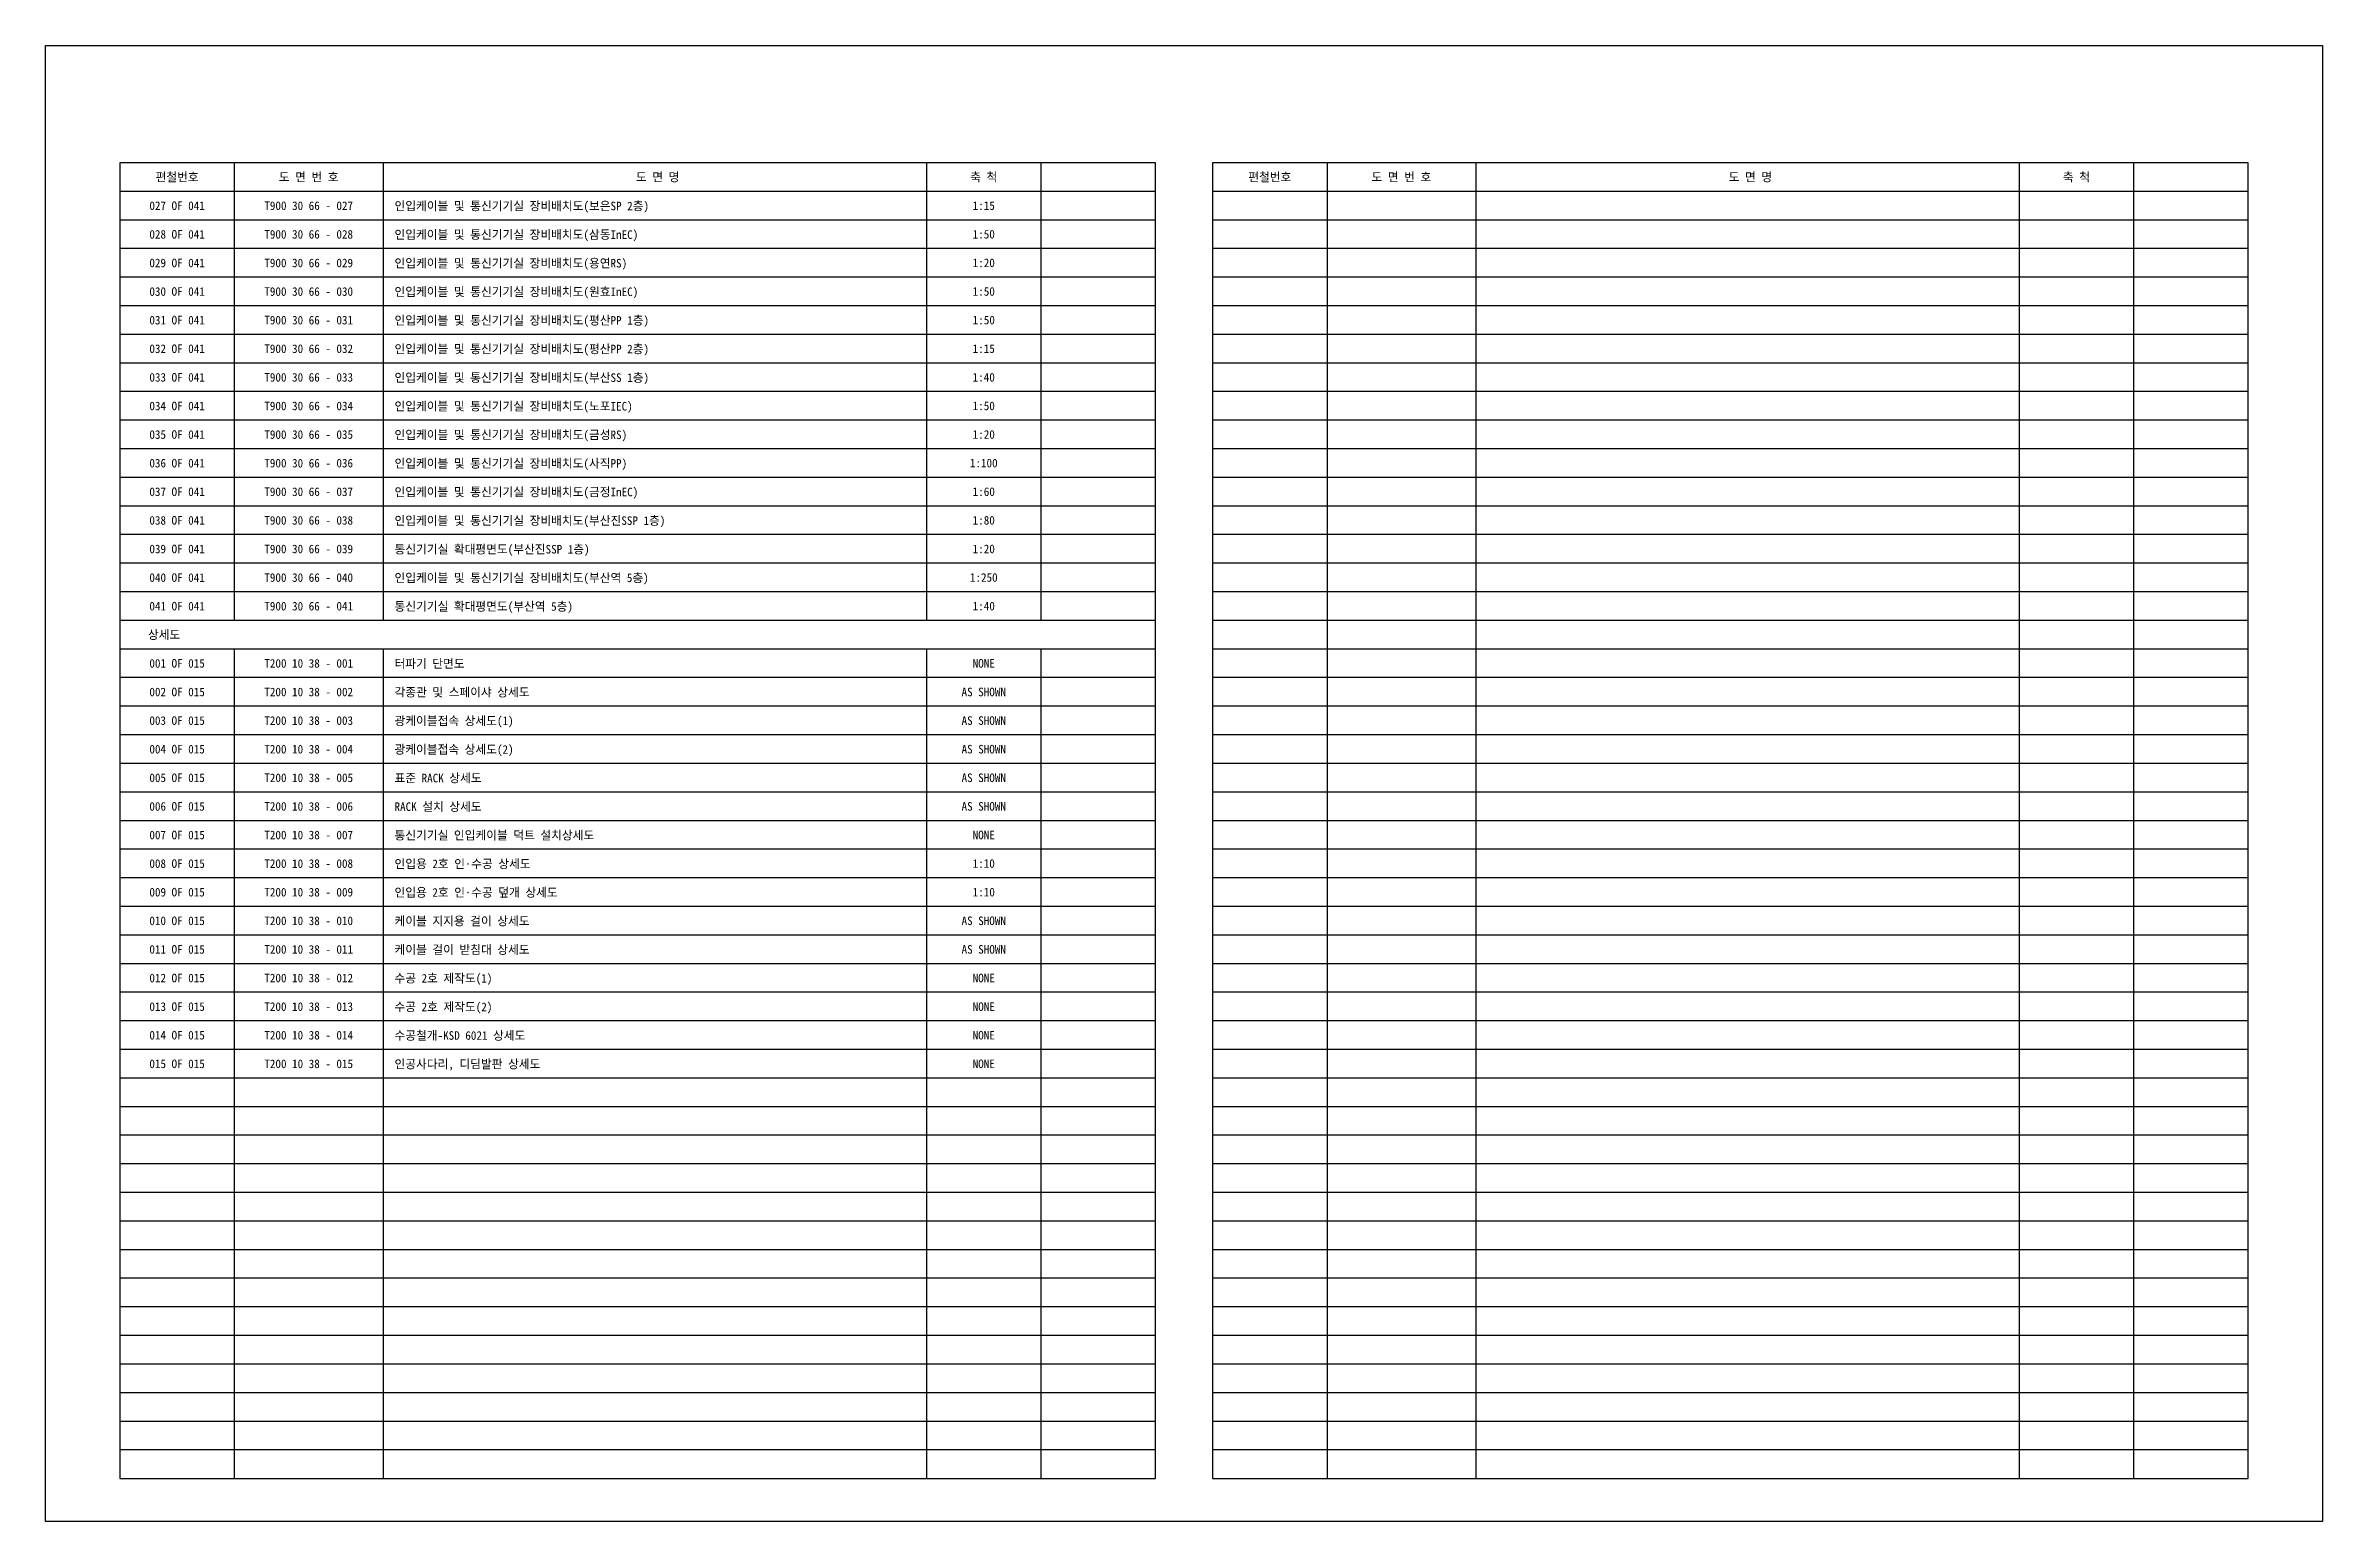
# Model space of a CAD drawing. Header units: millimetres. Extents: x 3572 to 4368, y 636 to 1152.
import ezdxf
from ezdxf.enums import TextEntityAlignment as Align

# ---------------------------------------------------------------- set-up
doc = ezdxf.new("R2010")
doc.units = ezdxf.units.MM
for name, color, linetype in [('TN-TABL-LIN1', 4, 'Continuous'), ('TN-TABL-LIN2', 1, 'Continuous'), ('TN-TABL-TEX1', 6, 'Continuous'), ('TN-TABL-TEX2', 3, 'Continuous'), ('TX-PAPR', 2, 'Continuous')]:
    doc.layers.add(name, color=color, linetype=linetype)
doc.styles.get("Standard").update_dxf_attribs({"font": 'GulimChe.ttf'})

msp = doc.modelspace()

# ---------------------------------------------------------------- linework, layer by layer
at = {"layer": 'TN-TABL-LIN1'}
for p, q in [((3960.3, 1101.27), (3598.3, 1101.27)), ((4342.3, 1101.27), (3980.3, 1101.27))]:
    msp.add_line(p, q, dxfattribs=at)
at = {"layer": 'TN-TABL-LIN1', "flags": 128}
for points in [[(3598.3, 651.27), (3960.3, 651.27), (3960.3, 1111.27), (3598.3, 1111.27)], [(3980.3, 651.27), (4342.3, 651.27), (4342.3, 1111.27), (3980.3, 1111.27)]]:
    msp.add_lwpolyline(points, close=True, dxfattribs=at)
at = {"layer": 'TN-TABL-LIN2'}
for p, q in [((3638.3, 1111.27), (3638.3, 1101.27)), ((3690.3, 1111.27), (3690.3, 1101.27)), ((3880.3, 1111.27), (3880.3, 1101.27)), ((3920.3, 1111.27), (3920.3, 1101.27)), ((4020.3, 1111.27), (4020.3, 1101.27)), ((4072.3, 1111.27), (4072.3, 1101.27)), ((4262.3, 1111.27), (4262.3, 1101.27)), ((4302.3, 1111.27), (4302.3, 1101.27)), ((3638.3, 1101.27), (3638.3, 951.27)), ((3690.3, 1101.27), (3690.3, 951.27)), ((3880.3, 1101.27), (3880.3, 951.27)), ((3920.3, 1101.27), (3920.3, 951.27)), ((4020.3, 1101.27), (4020.3, 651.27)), ((4072.3, 1101.27), (4072.3, 651.27)), ((4262.3, 1101.27), (4262.3, 651.27)), ((4302.3, 1101.27), (4302.3, 651.27)), ((3960.3, 1091.27), (3598.3, 1091.27)), ((4342.3, 1091.27), (3980.3, 1091.27)), ((3960.3, 1081.27), (3598.3, 1081.27)), ((4342.3, 1081.27), (3980.3, 1081.27)), ((3960.3, 1071.27), (3598.3, 1071.27)), ((4342.3, 1071.27), (3980.3, 1071.27)), ((3960.3, 1061.27), (3598.3, 1061.27)), ((4342.3, 1061.27), (3980.3, 1061.27)), ((3960.3, 1051.27), (3598.3, 1051.27)), ((4342.3, 1051.27), (3980.3, 1051.27)), ((3960.3, 1041.27), (3598.3, 1041.27)), ((4342.3, 1041.27), (3980.3, 1041.27)), ((3960.3, 1031.27), (3598.3, 1031.27)), ((4342.3, 1031.27), (3980.3, 1031.27)), ((3960.3, 1021.27), (3598.3, 1021.27)), ((4342.3, 1021.27), (3980.3, 1021.27)), ((3960.3, 1011.27), (3598.3, 1011.27)), ((4342.3, 1011.27), (3980.3, 1011.27)), ((3960.3, 1001.27), (3598.3, 1001.27)), ((4342.3, 1001.27), (3980.3, 1001.27)), ((3960.3, 991.27), (3598.3, 991.27)), ((4342.3, 991.27), (3980.3, 991.27)), ((3960.3, 981.27), (3598.3, 981.27)), ((4342.3, 981.27), (3980.3, 981.27)), ((3960.3, 971.27), (3598.3, 971.27)), ((4342.3, 971.27), (3980.3, 971.27)), ((3960.3, 961.27), (3598.3, 961.27)), ((4342.3, 961.27), (3980.3, 961.27)), ((3960.3, 951.27), (3598.3, 951.27)), ((4342.3, 951.27), (3980.3, 951.27)), ((3960.3, 941.27), (3598.3, 941.27)), ((3638.3, 941.27), (3638.3, 651.27)), ((3690.3, 941.27), (3690.3, 651.27)), ((3880.3, 941.27), (3880.3, 651.27)), ((3920.3, 941.27), (3920.3, 651.27)), ((4342.3, 941.27), (3980.3, 941.27)), ((3960.3, 931.27), (3598.3, 931.27)), ((4342.3, 931.27), (3980.3, 931.27)), ((3960.3, 921.27), (3598.3, 921.27)), ((4342.3, 921.27), (3980.3, 921.27)), ((3960.3, 911.27), (3598.3, 911.27)), ((4342.3, 911.27), (3980.3, 911.27)), ((3960.3, 901.27), (3598.3, 901.27)), ((4342.3, 901.27), (3980.3, 901.27)), ((3960.3, 891.27), (3598.3, 891.27)), ((4342.3, 891.27), (3980.3, 891.27)), ((3960.3, 881.27), (3598.3, 881.27)), ((4342.3, 881.27), (3980.3, 881.27)), ((3960.3, 871.27), (3598.3, 871.27)), ((4342.3, 871.27), (3980.3, 871.27)), ((3960.3, 861.27), (3598.3, 861.27)), ((4342.3, 861.27), (3980.3, 861.27)), ((3960.3, 851.27), (3598.3, 851.27)), ((4342.3, 851.27), (3980.3, 851.27)), ((3960.3, 841.27), (3598.3, 841.27)), ((4342.3, 841.27), (3980.3, 841.27)), ((3960.3, 831.27), (3598.3, 831.27)), ((4342.3, 831.27), (3980.3, 831.27)), ((3960.3, 821.27), (3598.3, 821.27)), ((4342.3, 821.27), (3980.3, 821.27)), ((3960.3, 811.27), (3598.3, 811.27)), ((4342.3, 811.27), (3980.3, 811.27)), ((3960.3, 801.27), (3598.3, 801.27)), ((4342.3, 801.27), (3980.3, 801.27)), ((3960.3, 791.27), (3598.3, 791.27)), ((4342.3, 791.27), (3980.3, 791.27)), ((3960.3, 781.27), (3598.3, 781.27)), ((4342.3, 781.27), (3980.3, 781.27)), ((3960.3, 771.27), (3598.3, 771.27)), ((4342.3, 771.27), (3980.3, 771.27)), ((3960.3, 761.27), (3598.3, 761.27)), ((4342.3, 761.27), (3980.3, 761.27)), ((3960.3, 751.27), (3598.3, 751.27)), ((4342.3, 751.27), (3980.3, 751.27)), ((3960.3, 741.27), (3598.3, 741.27)), ((4342.3, 741.27), (3980.3, 741.27)), ((3960.3, 731.27), (3598.3, 731.27)), ((4342.3, 731.27), (3980.3, 731.27)), ((3960.3, 721.27), (3598.3, 721.27)), ((4342.3, 721.27), (3980.3, 721.27)), ((3960.3, 711.27), (3598.3, 711.27)), ((4342.3, 711.27), (3980.3, 711.27)), ((3960.3, 701.27), (3598.3, 701.27)), ((4342.3, 701.27), (3980.3, 701.27)), ((3960.3, 691.27), (3598.3, 691.27)), ((4342.3, 691.27), (3980.3, 691.27)), ((3960.3, 681.27), (3598.3, 681.27)), ((4342.3, 681.27), (3980.3, 681.27)), ((3960.3, 671.27), (3598.3, 671.27)), ((4342.3, 671.27), (3980.3, 671.27)), ((3960.3, 661.27), (3598.3, 661.27)), ((4342.3, 661.27), (3980.3, 661.27))]:
    msp.add_line(p, q, dxfattribs=at)
at = {"layer": 'TX-PAPR'}
msp.add_lwpolyline([(3572.3, 1152.27), (4368.3, 1152.27), (4368.3, 636.27), (3572.3, 636.27)], close=True, dxfattribs=at)

# ---------------------------------------------------------------- texts
at = {"layer": 'TN-TABL-TEX1'}
for s, p in [('편철번호', (3618.3, 1106.27)), ('도 면 번 호', (3664.3, 1106.27)), ('도 면 명', (3786.3, 1106.27)), ('축 척', (3900.3, 1106.27)), ('편철번호', (4000.3, 1106.27)), ('도 면 번 호', (4046.3, 1106.27)), ('도 면 명', (4168.3, 1106.27)), ('축 척', (4282.3, 1106.27))]:
    msp.add_text(s, height=3, dxfattribs=at).set_placement(p, align=Align.MIDDLE_CENTER)
msp.add_text('상세도', height=3, dxfattribs=at).set_placement((3608.09, 946.27), align=Align.MIDDLE_LEFT)
at = {"layer": 'TN-TABL-TEX2'}
for s, p in [('027 OF 041', (3618.3, 1096.27)), ('T900 30 66 - 027', (3664.3, 1096.27)), ('028 OF 041', (3618.3, 1086.27)), ('T900 30 66 - 028', (3664.3, 1086.27)), ('029 OF 041', (3618.3, 1076.27)), ('T900 30 66 - 029', (3664.3, 1076.27)), ('030 OF 041', (3618.3, 1066.27)), ('T900 30 66 - 030', (3664.3, 1066.27)), ('031 OF 041', (3618.3, 1056.27)), ('T900 30 66 - 031', (3664.3, 1056.27)), ('032 OF 041', (3618.3, 1046.27)), ('T900 30 66 - 032', (3664.3, 1046.27)), ('033 OF 041', (3618.3, 1036.27)), ('T900 30 66 - 033', (3664.3, 1036.27)), ('034 OF 041', (3618.3, 1026.27)), ('T900 30 66 - 034', (3664.3, 1026.27)), ('035 OF 041', (3618.3, 1016.27)), ('T900 30 66 - 035', (3664.3, 1016.27)), ('036 OF 041', (3618.3, 1006.27)), ('T900 30 66 - 036', (3664.3, 1006.27)), ('037 OF 041', (3618.3, 996.27)), ('T900 30 66 - 037', (3664.3, 996.27)), ('038 OF 041', (3618.3, 986.27)), ('T900 30 66 - 038', (3664.3, 986.27)), ('039 OF 041', (3618.3, 976.27)), ('T900 30 66 - 039', (3664.3, 976.27)), ('040 OF 041', (3618.3, 966.27)), ('T900 30 66 - 040', (3664.3, 966.27)), ('041 OF 041', (3618.3, 956.27)), ('T900 30 66 - 041', (3664.3, 956.27)), ('001 OF 015', (3618.3, 936.27)), ('T200 10 38 - 001', (3664.3, 936.27)), ('002 OF 015', (3618.3, 926.27)), ('T200 10 38 - 002', (3664.3, 926.27)), ('003 OF 015', (3618.3, 916.27)), ('T200 10 38 - 003', (3664.3, 916.27)), ('004 OF 015', (3618.3, 906.27)), ('T200 10 38 - 004', (3664.3, 906.27)), ('005 OF 015', (3618.3, 896.27)), ('T200 10 38 - 005', (3664.3, 896.27)), ('006 OF 015', (3618.3, 886.27)), ('T200 10 38 - 006', (3664.3, 886.27)), ('007 OF 015', (3618.3, 876.27)), ('T200 10 38 - 007', (3664.3, 876.27)), ('008 OF 015', (3618.3, 866.27)), ('T200 10 38 - 008', (3664.3, 866.27)), ('009 OF 015', (3618.3, 856.27)), ('T200 10 38 - 009', (3664.3, 856.27)), ('010 OF 015', (3618.3, 846.27)), ('T200 10 38 - 010', (3664.3, 846.27)), ('011 OF 015', (3618.3, 836.27)), ('T200 10 38 - 011', (3664.3, 836.27)), ('012 OF 015', (3618.3, 826.27)), ('T200 10 38 - 012', (3664.3, 826.27)), ('013 OF 015', (3618.3, 816.27)), ('T200 10 38 - 013', (3664.3, 816.27)), ('014 OF 015', (3618.3, 806.27)), ('T200 10 38 - 014', (3664.3, 806.27)), ('015 OF 015', (3618.3, 796.27)), ('T200 10 38 - 015', (3664.3, 796.27))]:
    msp.add_text(s, height=3, dxfattribs=at).set_placement(p, align=Align.MIDDLE_CENTER)
for s, p in [('인입케이블 및 통신기기실 장비배치도(보은SP 2층)', (3694.3, 1096.17)), ('인입케이블 및 통신기기실 장비배치도(삼동InEC)', (3694.3, 1086.17)), ('인입케이블 및 통신기기실 장비배치도(용연RS)', (3694.3, 1076.17)), ('인입케이블 및 통신기기실 장비배치도(원효InEC)', (3694.3, 1066.17)), ('인입케이블 및 통신기기실 장비배치도(평산PP 1층)', (3694.3, 1056.17)), ('인입케이블 및 통신기기실 장비배치도(평산PP 2층)', (3694.3, 1046.17)), ('인입케이블 및 통신기기실 장비배치도(부산SS 1층)', (3694.3, 1036.17)), ('인입케이블 및 통신기기실 장비배치도(노포IEC)', (3694.3, 1026.17)), ('인입케이블 및 통신기기실 장비배치도(금성RS)', (3694.3, 1016.17)), ('인입케이블 및 통신기기실 장비배치도(사직PP)', (3694.3, 1006.17)), ('인입케이블 및 통신기기실 장비배치도(금정InEC)', (3694.3, 996.17)), ('인입케이블 및 통신기기실 장비배치도(부산진SSP 1층)', (3694.3, 986.17)), ('통신기기실 확대평면도(부산진SSP 1층)', (3694.3, 976.17)), ('인입케이블 및 통신기기실 장비배치도(부산역 5층)', (3694.3, 966.17)), ('통신기기실 확대평면도(부산역 5층)', (3694.3, 956.17)), ('터파기 단면도', (3694.3, 936.17)), ('각종관 및 스페이샤 상세도', (3694.3, 926.17)), ('광케이블접속 상세도(1)', (3694.3, 916.17)), ('광케이블접속 상세도(2)', (3694.3, 906.17)), ('표준 RACK 상세도', (3694.3, 896.17)), ('RACK 설치 상세도', (3694.3, 886.17)), ('통신기기실 인입케이블 덕트 설치상세도', (3694.3, 876.17)), ('인입용 2호 인·수공 상세도', (3694.3, 866.17)), ('인입용 2호 인·수공 덮개 상세도', (3694.3, 856.17)), ('케이블 지지용 걸이 상세도', (3694.3, 846.17)), ('케이블 걸이 받침대 상세도', (3694.3, 836.17)), ('수공 2호 제작도(1)', (3694.3, 826.17)), ('수공 2호 제작도(2)', (3694.3, 816.17)), ('수공철개-KSD 6021 상세도', (3694.3, 806.17)), ('인공사다리, 디딤발판 상세도', (3694.3, 796.17))]:
    msp.add_text(s, height=3, dxfattribs=at).set_placement(p, align=Align.MIDDLE_LEFT)
for s, p in [('1:15', (3900.3, 1096.27)), ('1:50', (3900.3, 1086.27)), ('1:20', (3900.3, 1076.27)), ('1:50', (3900.3, 1066.27)), ('1:50', (3900.3, 1056.27)), ('1:15', (3900.3, 1046.27)), ('1:40', (3900.3, 1036.27)), ('1:50', (3900.3, 1026.27)), ('1:20', (3900.3, 1016.27)), ('1:100', (3900.3, 1006.27)), ('1:60', (3900.3, 996.27)), ('1:80', (3900.3, 986.27)), ('1:20', (3900.3, 976.27)), ('1:250', (3900.3, 966.27)), ('1:40', (3900.3, 956.27)), ('NONE', (3900.3, 936.27)), ('AS SHOWN', (3900.3, 926.27)), ('AS SHOWN', (3900.3, 916.27)), ('AS SHOWN', (3900.3, 906.27)), ('AS SHOWN', (3900.3, 896.27)), ('AS SHOWN', (3900.3, 886.27)), ('NONE', (3900.3, 876.27)), ('1:10', (3900.3, 866.27)), ('1:10', (3900.3, 856.27)), ('AS SHOWN', (3900.3, 846.27)), ('AS SHOWN', (3900.3, 836.27)), ('NONE', (3900.3, 826.27)), ('NONE', (3900.3, 816.27)), ('NONE', (3900.3, 806.27)), ('NONE', (3900.3, 796.27))]:
    msp.add_text(s, height=3, dxfattribs=at).set_placement(p, align=Align.MIDDLE)

doc.saveas('drawing.dxf')
